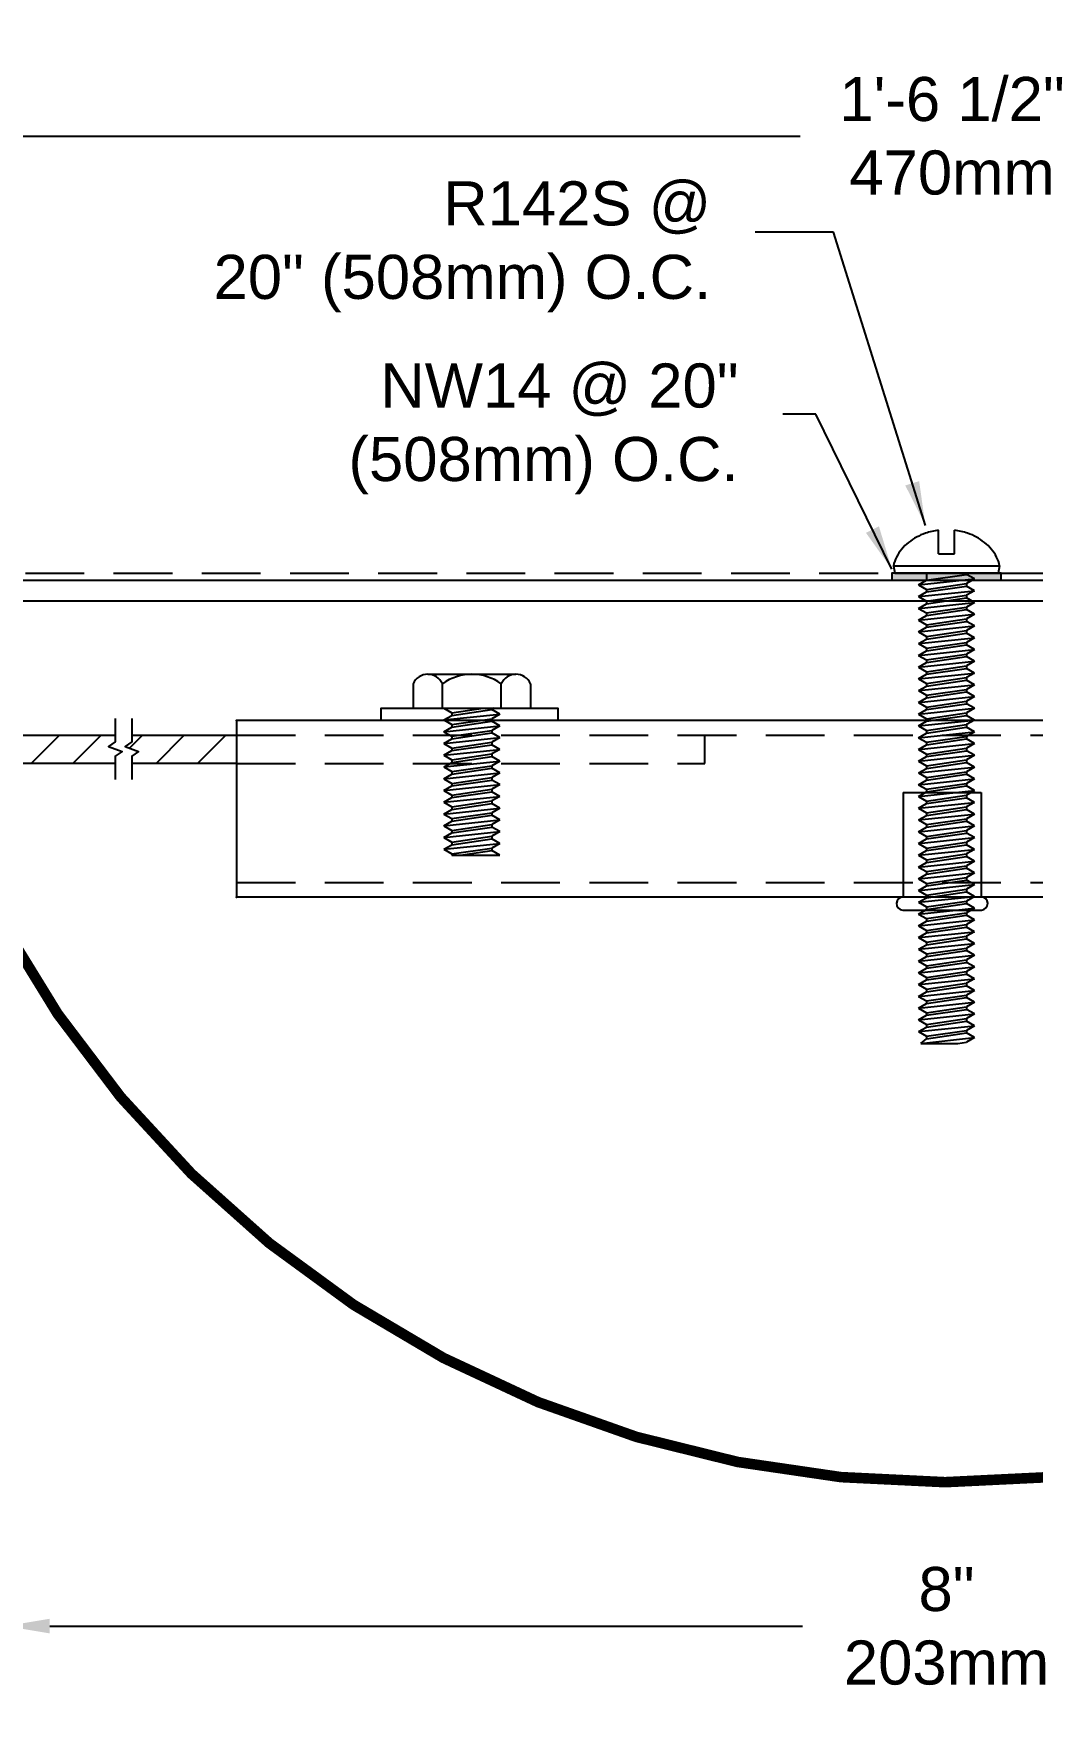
# Model space of a CAD drawing. Header units: inches. Extents: x -3 to 51.8, y 2.5 to 12.8.
# Drawn here: x 4.56 to 8.81, y 3.54 to 10.66 of the extents above; entities that cross this region are included whole.
import ezdxf

# ---------------------------------------------------------------- set-up
doc = ezdxf.new("R2010")
doc.units = ezdxf.units.IN
doc.header["$MEASUREMENT"] = 0
doc.linetypes.add('DASHED2', pattern=[0.375, 0.25, -0.125])
doc.linetypes.add('HIDDEN', pattern=[0.375, 0.25, -0.125])
for name, color, linetype in [('ANCHORS', 4, 'Continuous'), ('DIMENSIONS', 3, 'Continuous'), ('FILLERS', 2, 'Continuous'), ('METALS', 7, 'Continuous'), ('TEXT', 2, 'Continuous')]:
    doc.layers.add(name, color=color, linetype=linetype)
doc.styles.add('ARIAL', font='arial.ttf')
doc.dimstyles.new('Arial', dxfattribs={"dimtxt": 0.1875, "dimasz": 0.1875, "dimexe": 0.1875, "dimexo": 0.1875, "dimgap": 0.1875, "dimtad": 0, "dimtih": 1, "dimtoh": 1, "dimdec": 4, "dimzin": 3, "dimdsep": 46, "dimlunit": 4, "dimtxsty": 'ARIAL', "dimcen": 0.125, "dimadec": 0, "dimazin": 0, "dimtfac": 1, "dimtdec": 4, "dimtofl": 0, "dimtmove": 0, "dimatfit": 3, "dimfxl": 0, "dimfrac": 2, "dimtolj": 1, "dimtzin": 0, "dimarcsym": 0})
pattern_1 = [(45, (-3, 0.00999), (-0.08838835, 0.08838835), [])]

# ---------------------------------------------------------------- blocks, each defined once
blk = doc.blocks.new('*D2')
at = {"layer": 'Defpoints', "color": 0}
for p in [(12.4406, 3.8906), (4.4406, 3.5401), (12.4406, 3.5401)]:
    blk.add_point(p, dxfattribs=at)
at = {"layer": 'DIMENSIONS', "color": 0, "lineweight": -2}
for p, q in [((4.4406, 3.7276), (4.4406, 4.0781)), ((12.4406, 3.7276), (12.4406, 4.0781)), ((4.6281, 3.8906), (7.8286, 3.8906)), ((12.2531, 3.8906), (9.0525, 3.8906))]:
    blk.add_line(p, q, dxfattribs=at)
at = {"layer": 'DIMENSIONS', "color": 0}
for points in [[(4.6281, 3.9218), (4.6281, 3.8593), (4.4406, 3.8906)], [(12.2531, 3.9218), (12.2531, 3.8593), (12.4406, 3.8906)]]:
    blk.add_solid(points, dxfattribs=at)
at = {"layer": 'DIMENSIONS', "color": 0, "insert": (8.4406, 3.8906), "char_height": 0.1875, "attachment_point": 5, "style": 'ARIAL'}
blk.add_mtext('\\A1;8"\\P203mm', dxfattribs=at)
blk = doc.blocks.new('NW14')
blk.add_hatch(color=256).paths.add_polyline_path([(0.2325, -0.03), (0.2325, 0), (-0.2325, 0), (-0.2325, -0.03)])
blk.add_lwpolyline([(-0.2325, -0.03), (0.2325, -0.03), (0.2325, 0), (-0.2325, 0)], close=True)
blk = doc.blocks.new('*D12')
at = {"layer": 'Defpoints', "color": 0}
for p in [(17.7143, 10.2272), (-0.7857, 8.2837), (17.7143, 8.2837)]:
    blk.add_point(p, dxfattribs=at)
at = {"layer": 'DIMENSIONS', "color": 0, "lineweight": -2}
for p, q in [((-0.7857, 8.4712), (-0.7857, 10.4147)), ((17.7143, 8.4712), (17.7143, 10.4147)), ((-0.5982, 10.2272), (7.8179, 10.2272)), ((17.5268, 10.2272), (9.1106, 10.2272))]:
    blk.add_line(p, q, dxfattribs=at)
at = {"layer": 'DIMENSIONS', "color": 0}
for points in [[(-0.5982, 10.2585), (-0.5982, 10.196), (-0.7857, 10.2272)], [(17.5268, 10.2585), (17.5268, 10.196), (17.7143, 10.2272)]]:
    blk.add_solid(points, dxfattribs=at)
at = {"layer": 'DIMENSIONS', "color": 0, "insert": (8.4643, 10.2272), "char_height": 0.1875, "attachment_point": 5, "style": 'ARIAL'}
blk.add_mtext('\\A1;1\'-6 1/2"\\P470mm', dxfattribs=at)
blk = doc.blocks.new('H1458S')
for p, q in [((-0.1875, 0.144), (0.1875, 0.144)), ((-0.25, 0.104), (-0.25, 0)), ((-0.125, 0), (-0.125, 0.104)), ((0.125, 0), (0.125, 0.104)), ((0.25, 0.104), (0.25, 0)), ((-0.25, 0), (0.25, 0)), ((-0.119, 0), (-0.085, -0.0196)), ((-0.085, -0.0196), (0.0485, 0)), ((-0.119, -0.05), (0.119, -0.025)), ((-0.119, -0.05), (-0.085, -0.0304)), ((-0.119, -0.05), (-0.085, -0.0696)), ((-0.085, -0.0304), (0.085, -0.0054)), ((-0.085, -0.0196), (-0.085, -0.0304)), ((-0.085, -0.0696), (0.085, -0.0446)), ((-0.085, -0.0804), (0.085, -0.0554)), ((-0.085, -0.0696), (-0.085, -0.0804)), ((0.0943, 0), (0.085, -0.0054)), ((0.119, -0.025), (0.085, -0.0054)), ((0.119, -0.025), (0.085, -0.0446)), ((0.085, -0.0446), (0.085, -0.0554)), ((0.119, -0.075), (0.085, -0.0554)), ((-0.119, -0.1), (0.119, -0.075)), ((-0.119, -0.1), (-0.085, -0.0804)), ((-0.119, -0.1), (-0.085, -0.1196)), ((-0.119, -0.15), (0.119, -0.125)), ((-0.119, -0.15), (-0.085, -0.1304)), ((-0.085, -0.1196), (0.085, -0.0946)), ((-0.085, -0.1304), (0.085, -0.1054)), ((-0.085, -0.1196), (-0.085, -0.1304)), ((0.119, -0.075), (0.085, -0.0946)), ((0.085, -0.0946), (0.085, -0.1054)), ((0.119, -0.125), (0.085, -0.1054)), ((0.119, -0.125), (0.085, -0.1446)), ((-0.119, -0.15), (-0.085, -0.1696)), ((-0.119, -0.2), (0.119, -0.175)), ((-0.119, -0.2), (-0.085, -0.1804)), ((-0.119, -0.2), (-0.085, -0.2196)), ((-0.085, -0.1696), (0.085, -0.1446)), ((-0.085, -0.1804), (0.085, -0.1554)), ((-0.085, -0.1696), (-0.085, -0.1804)), ((-0.085, -0.2196), (0.085, -0.1946)), ((-0.085, -0.2304), (0.085, -0.2054)), ((0.085, -0.1446), (0.085, -0.1554)), ((0.119, -0.175), (0.085, -0.1554)), ((0.119, -0.175), (0.085, -0.1946)), ((0.085, -0.1946), (0.085, -0.2054)), ((0.119, -0.225), (0.085, -0.2054)), ((-0.119, -0.25), (0.119, -0.225)), ((-0.119, -0.25), (-0.085, -0.2304)), ((-0.119, -0.25), (-0.085, -0.2696)), ((-0.119, -0.3), (0.119, -0.275)), ((-0.119, -0.3), (-0.085, -0.2804)), ((-0.085, -0.2196), (-0.085, -0.2304)), ((-0.085, -0.2696), (0.085, -0.2446)), ((-0.085, -0.2804), (0.085, -0.2554)), ((-0.085, -0.2696), (-0.085, -0.2804)), ((0.119, -0.225), (0.085, -0.2446)), ((0.085, -0.2446), (0.085, -0.2554)), ((0.119, -0.275), (0.085, -0.2554)), ((0.119, -0.275), (0.085, -0.2946)), ((-0.119, -0.3), (-0.085, -0.3196)), ((-0.119, -0.35), (0.119, -0.325)), ((-0.119, -0.35), (-0.085, -0.3304)), ((-0.119, -0.35), (-0.085, -0.3696)), ((-0.085, -0.3196), (0.085, -0.2946)), ((-0.085, -0.3304), (0.085, -0.3054)), ((-0.085, -0.3196), (-0.085, -0.3304)), ((-0.085, -0.3696), (0.085, -0.3446)), ((-0.085, -0.3804), (0.085, -0.3554)), ((0.085, -0.2946), (0.085, -0.3054)), ((0.119, -0.325), (0.085, -0.3054)), ((0.119, -0.325), (0.085, -0.3446)), ((0.085, -0.3446), (0.085, -0.3554)), ((0.119, -0.375), (0.085, -0.3554)), ((-0.119, -0.4), (0.119, -0.375)), ((-0.119, -0.4), (-0.085, -0.3804)), ((-0.119, -0.4), (-0.085, -0.4196)), ((-0.119, -0.45), (0.119, -0.425)), ((-0.085, -0.3696), (-0.085, -0.3804)), ((-0.085, -0.4196), (0.085, -0.3946)), ((-0.085, -0.4304), (0.085, -0.4054)), ((-0.085, -0.4196), (-0.085, -0.4304)), ((0.119, -0.375), (0.085, -0.3946)), ((0.085, -0.3946), (0.085, -0.4054)), ((0.119, -0.425), (0.085, -0.4054)), ((0.119, -0.425), (0.085, -0.4446)), ((-0.119, -0.45), (-0.085, -0.4304)), ((-0.119, -0.45), (-0.085, -0.4696)), ((-0.119, -0.5), (0.119, -0.475)), ((-0.119, -0.5), (-0.085, -0.4804)), ((-0.085, -0.4696), (0.085, -0.4446)), ((-0.085, -0.4804), (0.085, -0.4554)), ((-0.085, -0.4696), (-0.085, -0.4804)), ((-0.085, -0.5196), (0.085, -0.4946)), ((0.085, -0.4446), (0.085, -0.4554)), ((0.119, -0.475), (0.085, -0.4554)), ((0.119, -0.475), (0.085, -0.4946)), ((0.085, -0.4946), (0.085, -0.5054)), ((-0.119, -0.5), (-0.085, -0.5196)), ((-0.119, -0.55), (0.119, -0.525)), ((-0.119, -0.55), (-0.085, -0.5304)), ((-0.119, -0.55), (-0.085, -0.5696)), ((-0.085, -0.5304), (0.085, -0.5054)), ((-0.085, -0.5196), (-0.085, -0.5304)), ((-0.085, -0.5696), (0.085, -0.5446)), ((-0.085, -0.5804), (0.085, -0.5554)), ((-0.085, -0.5696), (-0.085, -0.5804)), ((0.119, -0.525), (0.085, -0.5054)), ((0.119, -0.525), (0.085, -0.5446)), ((0.085, -0.5446), (0.085, -0.5554)), ((0.119, -0.575), (0.085, -0.5554)), ((-0.119, -0.6), (0.119, -0.575)), ((-0.119, -0.6), (-0.085, -0.5804)), ((-0.119, -0.6), (-0.085, -0.6196)), ((-0.085, -0.6196), (0.085, -0.5946)), ((-0.085, -0.6196), (-0.085, -0.625)), ((-0.085, -0.625), (0.119, -0.625)), ((-0.0485, -0.625), (0.085, -0.6054)), ((0.119, -0.575), (0.085, -0.5946)), ((0.085, -0.5946), (0.085, -0.6054)), ((0.119, -0.625), (0.085, -0.6054))]:
    blk.add_line(p, q)
for centre, radius, start, end in [((-0.1875, 0.0752), 0.0688, 24.76151, 155.23849), ((0, -0.0713), 0.2153, 54.51066, 125.48934), ((0.1875, 0.0752), 0.0688, 24.76151, 155.23849)]:
    blk.add_arc(centre, radius, start, end)
blk = doc.blocks.new('RIVNUT')
for p, q in [((-0.1425, 0.381), (-0.1425, -0.0631)), ((-0.1425, 0.381), (0.1894, 0.381)), ((0.1894, 0.381), (0.1894, -0.0631)), ((-0.1425, -0.0631), (0.1894, -0.0631)), ((-0.144, -0.119), (0.1908, -0.119))]:
    blk.add_line(p, q)
for centre, start, end in [((-0.1425, -0.0911), 90, 267.037), ((0.1894, -0.0911), 272.963, 90)]:
    blk.add_arc(centre, 0.028, start, end)
blk = doc.blocks.new('SB18')
at = {"layer": 'METALS'}
h = blk.add_hatch(dxfattribs=at)
h.set_pattern_fill('ANSI31', color=256, style=0)
h.set_pattern_definition(pattern_1)
h.paths.add_polyline_path([(5.4222, 7.6892), (4.9766, 7.6892), (4.9766, 7.6605), (4.9478, 7.6414), (5.0054, 7.6196), (4.9766, 7.6005), (4.9766, 7.5692), (5.4222, 7.5692)])
h.paths.add_polyline_path([(4.8778, 7.6414), (4.9066, 7.6605), (4.9066, 7.6892), (4.3911, 7.6892), (4.3911, 7.5692), (4.9066, 7.5692), (4.9066, 7.6005), (4.9354, 7.6196)])
h = blk.add_hatch(dxfattribs=at)
h.set_pattern_fill('ANSI31', color=256, style=0)
h.set_pattern_definition(pattern_1)
h.paths.add_polyline_path([(11.9947, 7.6892), (11.9947, 7.6605), (11.9659, 7.6414), (12.0235, 7.6196), (11.9947, 7.6005), (11.9947, 7.5692), (12.9391, 7.5692), (12.9391, 7.6892)])
h.paths.add_polyline_path([(11.9247, 7.5692), (11.9247, 7.6005), (11.9535, 7.6196), (11.8959, 7.6414), (11.9247, 7.6605), (11.9247, 7.6892), (11.4215, 7.6892), (11.4215, 7.5692)])
blk.add_line((7.4134, 7.5692), (7.4134, 7.6892))
at = {"linetype": 'HIDDEN'}
blk.add_line((5.4222, 7.5692), (7.4134, 7.5692), dxfattribs=at)
for points in [[(4.4321, 7.5548), (4.3911, 7.5692), (4.3911, 7.6892), (4.4321, 7.7035, 0.233897), (4.2536, 7.9156), (4.0036, 7.9156, 0.654654), (4.0036, 7.3428), (4.2536, 7.3428, 0.233897)], [(12.9391, 7.5692), (12.4276, 7.5692, 0.246328), (12.6093, 7.3428), (12.8593, 7.3428, 0.654654), (12.8593, 7.9156), (12.6093, 7.9156, 0.246328), (12.4276, 7.6892), (12.9391, 7.6892)]]:
    blk.add_lwpolyline(points, format="xyb", close=True)
blk.add_lwpolyline([(6.0374, 7.7517), (6.0374, 7.8039), (6.7874, 7.8039), (6.7874, 7.7517)], close=True)
for points in [[(4.9066, 7.7606), (4.9066, 7.6605), (4.8778, 7.6414), (4.9354, 7.6196), (4.9066, 7.6005), (4.9066, 7.5005)], [(4.9766, 7.7606), (4.9766, 7.6605), (4.9478, 7.6414), (5.0054, 7.6196), (4.9766, 7.6005), (4.9766, 7.5005)], [(11.9247, 7.7606), (11.9247, 7.6605), (11.8959, 7.6414), (11.9535, 7.6196), (11.9247, 7.6005), (11.9247, 7.5005)], [(11.9947, 7.7606), (11.9947, 7.6605), (11.9659, 7.6414), (12.0235, 7.6196), (11.9947, 7.6005), (11.9947, 7.5005)]]:
    blk.add_lwpolyline(points)
at = {"linetype": 'ByBlock'}
for p in [(5.4222, 7.7517), (5.4222, 7.0008)]:
    blk.add_point(p, dxfattribs=at)
at = {"layer": 'METALS', "linetype": 'HIDDEN'}
for p, q in [((5.4222, 7.6892), (11.4215, 7.6892)), ((9.4173, 7.5692), (9.4173, 7.6892)), ((11.4215, 7.5692), (9.4173, 7.5692)), ((5.4222, 7.0633), (11.4215, 7.0633))]:
    blk.add_line(p, q, dxfattribs=at)
at = {"layer": 'METALS'}
blk.add_line((5.4222, 7.0017), (11.4215, 7.0017), dxfattribs=at)
for points in [[(10.0392, 7.7517), (10.0392, 7.8039), (10.7892, 7.8039), (10.7892, 7.7517)], [(11.4215, 7.7517), (5.4222, 7.7517), (5.4222, 7.0017), (11.4215, 7.0017)]]:
    blk.add_lwpolyline(points, close=True, dxfattribs=at)
for points in [[(4.9066, 7.5692), (4.3911, 7.5692), (4.3911, 7.6892), (4.9066, 7.6892)], [(4.9766, 7.6892), (5.4222, 7.6892), (5.4222, 7.5692), (4.9766, 7.5692)], [(11.9247, 7.5692), (11.4215, 7.5692), (11.4215, 7.6892), (11.9247, 7.6892)], [(11.9947, 7.6892), (12.9391, 7.6892)], [(12.9391, 7.5692), (11.9947, 7.5692)]]:
    blk.add_lwpolyline(points, dxfattribs=at)
at = {"layer": 'METALS', "linetype": 'HIDDEN'}
blk.add_point((9.4173, 7.5692), dxfattribs=at)
at = {"layer": 'ANCHORS'}
for p in [(6.4224, 7.8041), (10.4241, 7.8041)]:
    blk.add_blockref('H1458S', p, dxfattribs=at)
at = {"layer": 'METALS'}
blk.add_blockref('RIVNUT', (8.3984, 7.0648), dxfattribs=at)
blk = doc.blocks.new('R142')
for p, q in [((-0.034, 0.0821), (-0.034, 0.182)), ((0.034, 0.0821), (0.034, 0.182)), ((-0.034, 0.0821), (0.034, 0.0821)), ((-0.2257, 0.031), (0.2257, 0.031)), ((-0.2257, 0.031), (-0.2203, 0)), ((-0.2203, 0), (0.2203, 0)), ((-0.085, 0), (-0.085, -0.0304)), ((0.085, 0), (0.085, -0.0054)), ((0.2257, 0.031), (0.2203, 0)), ((-0.119, -0.05), (0.119, -0.025)), ((-0.119, -0.05), (-0.085, -0.0304)), ((-0.119, -0.05), (-0.085, -0.0696)), ((-0.085, -0.0304), (0.085, -0.0054)), ((-0.085, -0.0696), (0.085, -0.0446)), ((-0.085, -0.0804), (0.085, -0.0554)), ((-0.085, -0.0696), (-0.085, -0.0804)), ((0.119, -0.025), (0.085, -0.0054)), ((0.119, -0.025), (0.085, -0.0446)), ((0.085, -0.0446), (0.085, -0.0554)), ((0.119, -0.075), (0.085, -0.0554)), ((-0.119, -0.1), (0.119, -0.075)), ((-0.119, -0.1), (-0.085, -0.0804)), ((-0.119, -0.1), (-0.085, -0.1196)), ((-0.119, -0.15), (0.119, -0.125)), ((-0.119, -0.15), (-0.085, -0.1304)), ((-0.085, -0.1196), (0.085, -0.0946)), ((-0.085, -0.1304), (0.085, -0.1054)), ((-0.085, -0.1196), (-0.085, -0.1304)), ((0.119, -0.075), (0.085, -0.0946)), ((0.085, -0.0946), (0.085, -0.1054)), ((0.119, -0.125), (0.085, -0.1054)), ((0.119, -0.125), (0.085, -0.1446)), ((-0.119, -0.15), (-0.085, -0.1696)), ((-0.119, -0.2), (0.119, -0.175)), ((-0.119, -0.2), (-0.085, -0.1804)), ((-0.119, -0.2), (-0.085, -0.2196)), ((-0.085, -0.1696), (0.085, -0.1446)), ((-0.085, -0.1804), (0.085, -0.1554)), ((-0.085, -0.1696), (-0.085, -0.1804)), ((-0.085, -0.2196), (0.085, -0.1946)), ((-0.085, -0.2304), (0.085, -0.2054)), ((0.085, -0.1446), (0.085, -0.1554)), ((0.119, -0.175), (0.085, -0.1554)), ((0.119, -0.175), (0.085, -0.1946)), ((0.085, -0.1946), (0.085, -0.2054)), ((0.119, -0.225), (0.085, -0.2054)), ((-0.119, -0.25), (0.119, -0.225)), ((-0.119, -0.25), (-0.085, -0.2304)), ((-0.119, -0.25), (-0.085, -0.2696)), ((-0.119, -0.3), (0.119, -0.275)), ((-0.119, -0.3), (-0.085, -0.2804)), ((-0.085, -0.2196), (-0.085, -0.2304)), ((-0.085, -0.2696), (0.085, -0.2446)), ((-0.085, -0.2804), (0.085, -0.2554)), ((-0.085, -0.2696), (-0.085, -0.2804)), ((0.119, -0.225), (0.085, -0.2446)), ((0.085, -0.2446), (0.085, -0.2554)), ((0.119, -0.275), (0.085, -0.2554)), ((0.119, -0.275), (0.085, -0.2946)), ((-0.119, -0.3), (-0.085, -0.3196)), ((-0.119, -0.35), (0.119, -0.325)), ((-0.119, -0.35), (-0.085, -0.3304)), ((-0.119, -0.35), (-0.085, -0.3696)), ((-0.085, -0.3196), (0.085, -0.2946)), ((-0.085, -0.3304), (0.085, -0.3054)), ((-0.085, -0.3196), (-0.085, -0.3304)), ((-0.085, -0.3696), (0.085, -0.3446)), ((-0.085, -0.3804), (0.085, -0.3554)), ((0.085, -0.2946), (0.085, -0.3054)), ((0.119, -0.325), (0.085, -0.3054)), ((0.119, -0.325), (0.085, -0.3446)), ((0.085, -0.3446), (0.085, -0.3554)), ((0.119, -0.375), (0.085, -0.3554)), ((-0.119, -0.4), (0.119, -0.375)), ((-0.119, -0.4), (-0.085, -0.3804)), ((-0.119, -0.4), (-0.085, -0.4196)), ((-0.119, -0.45), (0.119, -0.425)), ((-0.085, -0.3696), (-0.085, -0.3804)), ((-0.085, -0.4196), (0.085, -0.3946)), ((-0.085, -0.4304), (0.085, -0.4054)), ((-0.085, -0.4196), (-0.085, -0.4304)), ((0.119, -0.375), (0.085, -0.3946)), ((0.085, -0.3946), (0.085, -0.4054)), ((0.119, -0.425), (0.085, -0.4054)), ((0.119, -0.425), (0.085, -0.4446)), ((-0.119, -0.45), (-0.085, -0.4304)), ((-0.119, -0.45), (-0.085, -0.4696)), ((-0.119, -0.5), (0.119, -0.475)), ((-0.119, -0.5), (-0.085, -0.4804)), ((-0.085, -0.4696), (0.085, -0.4446)), ((-0.085, -0.4804), (0.085, -0.4554)), ((-0.085, -0.4696), (-0.085, -0.4804)), ((-0.085, -0.5196), (0.085, -0.4946)), ((0.085, -0.4446), (0.085, -0.4554)), ((0.119, -0.475), (0.085, -0.4554)), ((0.119, -0.475), (0.085, -0.4946)), ((0.085, -0.4946), (0.085, -0.5054)), ((-0.119, -0.5), (-0.085, -0.5196)), ((-0.119, -0.55), (0.119, -0.525)), ((-0.119, -0.55), (-0.085, -0.5304)), ((-0.119, -0.55), (-0.085, -0.5696)), ((-0.085, -0.5304), (0.085, -0.5054)), ((-0.085, -0.5196), (-0.085, -0.5304)), ((-0.085, -0.5696), (0.085, -0.5446)), ((-0.085, -0.5804), (0.085, -0.5554)), ((-0.085, -0.5696), (-0.085, -0.5804)), ((0.119, -0.525), (0.085, -0.5054)), ((0.119, -0.525), (0.085, -0.5446)), ((0.085, -0.5446), (0.085, -0.5554)), ((0.119, -0.575), (0.085, -0.5554)), ((-0.119, -0.6), (0.119, -0.575)), ((-0.119, -0.6), (-0.085, -0.5804)), ((-0.119, -0.6), (-0.085, -0.6196)), ((-0.119, -0.65), (0.119, -0.625)), ((-0.119, -0.65), (-0.085, -0.6304)), ((-0.085, -0.6196), (0.085, -0.5946)), ((-0.085, -0.6304), (0.085, -0.6054)), ((-0.085, -0.6196), (-0.085, -0.6304)), ((0.119, -0.575), (0.085, -0.5946)), ((0.085, -0.5946), (0.085, -0.6054)), ((0.119, -0.625), (0.085, -0.6054)), ((0.119, -0.625), (0.085, -0.6446)), ((-0.119, -0.65), (-0.085, -0.6696)), ((-0.119, -0.7), (0.119, -0.675)), ((-0.119, -0.7), (-0.085, -0.6804)), ((-0.119, -0.7), (-0.085, -0.7196)), ((-0.085, -0.6696), (0.085, -0.6446)), ((-0.085, -0.6804), (0.085, -0.6554)), ((-0.085, -0.6696), (-0.085, -0.6804)), ((-0.085, -0.7196), (0.085, -0.6946)), ((-0.085, -0.7304), (0.085, -0.7054)), ((0.085, -0.6446), (0.085, -0.6554)), ((0.119, -0.675), (0.085, -0.6554)), ((0.119, -0.675), (0.085, -0.6946)), ((0.085, -0.6946), (0.085, -0.7054)), ((0.119, -0.725), (0.085, -0.7054)), ((-0.119, -0.75), (0.119, -0.725)), ((-0.119, -0.75), (-0.085, -0.7304)), ((-0.119, -0.75), (-0.085, -0.7696)), ((-0.119, -0.8), (0.119, -0.775)), ((-0.119, -0.8), (-0.085, -0.7804)), ((-0.085, -0.7196), (-0.085, -0.7304)), ((-0.085, -0.7696), (0.085, -0.7446)), ((-0.085, -0.7804), (0.085, -0.7554)), ((-0.085, -0.7696), (-0.085, -0.7804)), ((0.119, -0.725), (0.085, -0.7446)), ((0.085, -0.7446), (0.085, -0.7554)), ((0.119, -0.775), (0.085, -0.7554)), ((0.119, -0.775), (0.085, -0.7946)), ((-0.119, -0.8), (-0.085, -0.8196)), ((-0.119, -0.85), (0.119, -0.825)), ((-0.119, -0.85), (-0.085, -0.8304)), ((-0.119, -0.85), (-0.085, -0.8696)), ((-0.085, -0.8196), (0.085, -0.7946)), ((-0.085, -0.8304), (0.085, -0.8054)), ((-0.085, -0.8196), (-0.085, -0.8304)), ((-0.085, -0.8696), (0.085, -0.8446)), ((0.085, -0.7946), (0.085, -0.8054)), ((0.119, -0.825), (0.085, -0.8054)), ((0.119, -0.825), (0.085, -0.8446)), ((0.085, -0.8446), (0.085, -0.8554)), ((-0.119, -0.9), (0.119, -0.875)), ((-0.119, -0.9), (-0.085, -0.8804)), ((-0.119, -0.9), (-0.085, -0.9196)), ((-0.119, -0.95), (0.119, -0.925)), ((-0.085, -0.8804), (0.085, -0.8554)), ((-0.085, -0.8696), (-0.085, -0.8804)), ((-0.085, -0.9196), (0.085, -0.8946)), ((-0.085, -0.9304), (0.085, -0.9054)), ((-0.085, -0.9196), (-0.085, -0.9304)), ((0.119, -0.875), (0.085, -0.8554)), ((0.119, -0.875), (0.085, -0.8946)), ((0.085, -0.8946), (0.085, -0.9054)), ((0.119, -0.925), (0.085, -0.9054)), ((0.119, -0.925), (0.085, -0.9446)), ((-0.119, -0.95), (-0.085, -0.9304)), ((-0.119, -0.95), (-0.085, -0.9696)), ((-0.119, -1), (0.119, -0.975)), ((-0.119, -1), (-0.085, -0.9804)), ((-0.085, -0.9696), (0.085, -0.9446)), ((-0.085, -0.9804), (0.085, -0.9554)), ((-0.085, -0.9696), (-0.085, -0.9804)), ((-0.085, -1.0196), (0.085, -0.9946)), ((0.085, -0.9446), (0.085, -0.9554)), ((0.119, -0.975), (0.085, -0.9554)), ((0.119, -0.975), (0.085, -0.9946)), ((0.085, -0.9946), (0.085, -1.0054)), ((-0.119, -1), (-0.085, -1.0196)), ((-0.119, -1.05), (0.119, -1.025)), ((-0.119, -1.05), (-0.085, -1.0304)), ((-0.119, -1.05), (-0.085, -1.0696)), ((-0.085, -1.0304), (0.085, -1.0054)), ((-0.085, -1.0196), (-0.085, -1.0304)), ((-0.085, -1.0696), (0.085, -1.0446)), ((-0.085, -1.0804), (0.085, -1.0554)), ((0.119, -1.025), (0.085, -1.0054)), ((0.119, -1.025), (0.085, -1.0446)), ((0.085, -1.0446), (0.085, -1.0554)), ((0.119, -1.075), (0.085, -1.0554)), ((-0.119, -1.1), (0.119, -1.075)), ((-0.119, -1.1), (-0.085, -1.0804)), ((-0.119, -1.1), (-0.085, -1.1196)), ((-0.119, -1.15), (0.119, -1.125)), ((-0.119, -1.15), (-0.085, -1.1304)), ((-0.085, -1.0696), (-0.085, -1.0804)), ((-0.085, -1.1196), (0.085, -1.0946)), ((-0.085, -1.1304), (0.085, -1.1054)), ((-0.085, -1.1196), (-0.085, -1.1304)), ((0.119, -1.075), (0.085, -1.0946)), ((0.085, -1.0946), (0.085, -1.1054)), ((0.119, -1.125), (0.085, -1.1054)), ((0.119, -1.125), (0.085, -1.1446)), ((-0.119, -1.15), (-0.085, -1.1696)), ((-0.119, -1.2), (0.119, -1.175)), ((-0.119, -1.2), (-0.085, -1.1804)), ((-0.119, -1.2), (-0.085, -1.2196)), ((-0.085, -1.1696), (0.085, -1.1446)), ((-0.085, -1.1804), (0.085, -1.1554)), ((-0.085, -1.1696), (-0.085, -1.1804)), ((-0.085, -1.2196), (0.085, -1.1946)), ((-0.085, -1.2304), (0.085, -1.2054)), ((0.085, -1.1446), (0.085, -1.1554)), ((0.119, -1.175), (0.085, -1.1554)), ((0.119, -1.175), (0.085, -1.1946)), ((0.085, -1.1946), (0.085, -1.2054)), ((0.119, -1.225), (0.085, -1.2054)), ((-0.119, -1.25), (0.119, -1.225)), ((-0.119, -1.25), (-0.085, -1.2304)), ((-0.119, -1.25), (-0.085, -1.2696)), ((-0.119, -1.3), (0.119, -1.275)), ((-0.119, -1.3), (-0.085, -1.2804)), ((-0.085, -1.2196), (-0.085, -1.2304)), ((-0.085, -1.2696), (0.085, -1.2446)), ((-0.085, -1.2804), (0.085, -1.2554)), ((-0.085, -1.2696), (-0.085, -1.2804)), ((0.119, -1.225), (0.085, -1.2446)), ((0.085, -1.2446), (0.085, -1.2554)), ((0.119, -1.275), (0.085, -1.2554)), ((0.119, -1.275), (0.085, -1.2946)), ((-0.119, -1.3), (-0.085, -1.3196)), ((-0.119, -1.35), (0.119, -1.325)), ((-0.119, -1.35), (-0.085, -1.3304)), ((-0.119, -1.35), (-0.085, -1.3696)), ((-0.085, -1.3196), (0.085, -1.2946)), ((-0.085, -1.3304), (0.085, -1.3054)), ((-0.085, -1.3196), (-0.085, -1.3304)), ((-0.085, -1.3696), (0.085, -1.3446)), ((0.085, -1.2946), (0.085, -1.3054)), ((0.119, -1.325), (0.085, -1.3054)), ((0.119, -1.325), (0.085, -1.3446)), ((0.085, -1.3446), (0.085, -1.3554)), ((-0.119, -1.4), (0.119, -1.375)), ((-0.119, -1.4), (-0.085, -1.3804)), ((-0.119, -1.4), (-0.085, -1.4196)), ((-0.085, -1.3804), (0.085, -1.3554)), ((-0.085, -1.3696), (-0.085, -1.3804)), ((-0.085, -1.4196), (0.085, -1.3946)), ((-0.085, -1.4304), (0.085, -1.4054)), ((-0.085, -1.4196), (-0.085, -1.4304)), ((0.119, -1.375), (0.085, -1.3554)), ((0.119, -1.375), (0.085, -1.3946)), ((0.085, -1.3946), (0.085, -1.4054)), ((0.119, -1.425), (0.085, -1.4054)), ((-0.119, -1.45), (0.119, -1.425)), ((-0.119, -1.45), (-0.085, -1.4304)), ((-0.119, -1.45), (-0.085, -1.4696)), ((-0.119, -1.5), (0.119, -1.475)), ((-0.119, -1.5), (-0.085, -1.4804)), ((-0.085, -1.4696), (0.085, -1.4446)), ((-0.085, -1.4804), (0.085, -1.4554)), ((-0.085, -1.4696), (-0.085, -1.4804)), ((-0.085, -1.5196), (0.085, -1.4946)), ((0.119, -1.425), (0.085, -1.4446)), ((0.085, -1.4446), (0.085, -1.4554)), ((0.119, -1.475), (0.085, -1.4554)), ((0.119, -1.475), (0.085, -1.4946)), ((0.085, -1.4946), (0.085, -1.5054)), ((-0.119, -1.5), (-0.085, -1.5196)), ((-0.119, -1.55), (0.119, -1.525)), ((-0.119, -1.55), (-0.085, -1.5304)), ((-0.119, -1.55), (-0.085, -1.5696)), ((-0.085, -1.5304), (0.085, -1.5054)), ((-0.085, -1.5196), (-0.085, -1.5304)), ((-0.085, -1.5696), (0.085, -1.5446)), ((-0.085, -1.5804), (0.085, -1.5554)), ((0.119, -1.525), (0.085, -1.5054)), ((0.119, -1.525), (0.085, -1.5446)), ((0.085, -1.5446), (0.085, -1.5554)), ((0.119, -1.575), (0.085, -1.5554)), ((-0.119, -1.6), (0.119, -1.575)), ((-0.119, -1.6), (-0.085, -1.5804)), ((-0.119, -1.6), (-0.085, -1.6196)), ((-0.119, -1.65), (0.119, -1.625)), ((-0.119, -1.65), (-0.085, -1.6304)), ((-0.085, -1.5696), (-0.085, -1.5804)), ((-0.085, -1.6196), (0.085, -1.5946)), ((-0.085, -1.6304), (0.085, -1.6054)), ((-0.085, -1.6196), (-0.085, -1.6304)), ((0.119, -1.575), (0.085, -1.5946)), ((0.085, -1.5946), (0.085, -1.6054)), ((0.119, -1.625), (0.085, -1.6054)), ((0.119, -1.625), (0.085, -1.6446)), ((-0.119, -1.65), (-0.085, -1.6696)), ((-0.119, -1.7), (0.119, -1.675)), ((-0.119, -1.7), (-0.085, -1.6804)), ((-0.119, -1.7), (-0.085, -1.7196)), ((-0.085, -1.6696), (0.085, -1.6446)), ((-0.085, -1.6804), (0.085, -1.6554)), ((-0.085, -1.6696), (-0.085, -1.6804)), ((-0.085, -1.7196), (0.085, -1.6946)), ((-0.085, -1.7304), (0.085, -1.7054)), ((0.085, -1.6446), (0.085, -1.6554)), ((0.119, -1.675), (0.085, -1.6554)), ((0.119, -1.675), (0.085, -1.6946)), ((0.085, -1.6946), (0.085, -1.7054)), ((0.119, -1.725), (0.085, -1.7054)), ((-0.119, -1.75), (0.119, -1.725)), ((-0.119, -1.75), (-0.085, -1.7304)), ((-0.119, -1.75), (-0.085, -1.7696)), ((-0.119, -1.8), (0.119, -1.775)), ((-0.119, -1.8), (-0.085, -1.7804)), ((-0.085, -1.7196), (-0.085, -1.7304)), ((-0.085, -1.7696), (0.085, -1.7446)), ((-0.085, -1.7804), (0.085, -1.7554)), ((-0.085, -1.7696), (-0.085, -1.7804)), ((0.119, -1.725), (0.085, -1.7446)), ((0.085, -1.7446), (0.085, -1.7554)), ((0.119, -1.775), (0.085, -1.7554)), ((0.119, -1.775), (0.085, -1.7946)), ((-0.119, -1.8), (-0.085, -1.8196)), ((-0.119, -1.85), (0.119, -1.825)), ((-0.119, -1.85), (-0.085, -1.8304)), ((-0.119, -1.85), (-0.085, -1.8696)), ((-0.085, -1.8196), (0.085, -1.7946)), ((-0.085, -1.8304), (0.085, -1.8054)), ((-0.085, -1.8196), (-0.085, -1.8304)), ((-0.085, -1.8696), (0.085, -1.8446)), ((0.085, -1.7946), (0.085, -1.8054)), ((0.119, -1.825), (0.085, -1.8054)), ((0.119, -1.825), (0.085, -1.8446)), ((0.085, -1.8446), (0.085, -1.8554)), ((-0.119, -1.9), (0.119, -1.875)), ((-0.119, -1.9), (-0.085, -1.8804)), ((-0.119, -1.9), (-0.085, -1.9196)), ((-0.085, -1.8804), (0.085, -1.8554)), ((-0.085, -1.8696), (-0.085, -1.8804)), ((-0.085, -1.9196), (0.085, -1.8946)), ((-0.085, -1.9304), (0.085, -1.9054)), ((-0.085, -1.9196), (-0.085, -1.9304)), ((0.119, -1.875), (0.085, -1.8554)), ((0.119, -1.875), (0.085, -1.8946)), ((0.085, -1.8946), (0.085, -1.9054)), ((0.119, -1.925), (0.085, -1.9054)), ((-0.119, -1.95), (0.119, -1.925)), ((-0.119, -1.95), (-0.085, -1.9304)), ((-0.119, -1.95), (-0.085, -1.9696)), ((-0.1099, -2), (0.119, -1.975)), ((-0.1099, -2), (-0.085, -1.9804)), ((-0.085, -1.9696), (0.085, -1.9446)), ((-0.085, -1.9804), (0.085, -1.9554)), ((-0.085, -1.9696), (-0.085, -1.9804)), ((0.119, -1.925), (0.085, -1.9446)), ((0.085, -1.9446), (0.085, -1.9554)), ((0.119, -1.975), (0.085, -1.9554)), ((0.119, -1.975), (0.085, -1.9946)), ((-0.1099, -2), (0.0485, -2)), ((0.0485, -2), (0.085, -1.9946))]:
    blk.add_line(p, q)
for centre, radius, start, end in [((-0.0163, -0.0511), 0.2324, 108.40836, 128.78165), ((0, -0.1002), 0.2842, 96.87175, 108.40836), ((0, -0.1002), 0.2842, 71.59164, 83.12825), ((0.0163, -0.0511), 0.2324, 51.21835, 71.59164), ((-0.0414, -0.0199), 0.1924, 128.78165, 152.72818), ((0.0414, -0.0199), 0.1924, 27.27182, 51.21835), ((-0.08, 0), 0.149, 152.72818, 167.99216), ((0.08, 0), 0.149, 12.00784, 27.27182)]:
    blk.add_arc(centre, radius, start, end)

msp = doc.modelspace()

# ---------------------------------------------------------------- linework, layer by layer
at = {"layer": 'FILLERS', "const_width": 0.045}
msp.add_lwpolyline([(1.68807, 6.87219), (1.68807, 6.87219), (4.42928, 6.87219, 0.5915755), (12.44056, 6.87219), (15.19305, 6.87219)], format="xyb", dxfattribs=at)
at = {"layer": 'METALS', "linetype": 'DASHED2'}
msp.add_lwpolyline([(-0.81574, 7.68619), (-0.81574, 8.27869, -0.4142136), (-0.72574, 8.36869), (17.65428, 8.36869, -0.4142136), (17.74428, 8.27869), (17.74428, 7.68619)], format="xyb", dxfattribs=at)
at = {"layer": 'METALS'}
msp.add_lwpolyline([(-0.69574, 7.68619), (-0.78574, 7.68619), (-0.78574, 8.24869, -0.4142136), (-0.69574, 8.33869), (17.62428, 8.33869, -0.4142136), (17.71428, 8.24869), (17.71428, 7.68619), (17.62428, 7.68619), (17.62428, 8.20369, 0.4142136), (17.57928, 8.24869), (-0.65074, 8.24869, 0.4142136), (-0.69574, 8.20369), (-0.69574, 7.68619)], format="xyb", dxfattribs=at)

# ---------------------------------------------------------------- block references
at = {"layer": 'ANCHORS'}
for name in ['R142', 'NW14']:
    msp.add_blockref(name, (8.44056, 8.36869), dxfattribs=at)
at = {"layer": 'METALS'}
msp.add_blockref('SB18', (0, -0.00999), dxfattribs=at)

# ---------------------------------------------------------------- texts
at = {"layer": 'TEXT', "char_height": 0.1875, "attachment_point": 6, "style": 'ARIAL'}
for s, insert in [('R142S @\\P20" (508mm) O.C.', (7.44012, 9.75648)), ('\\A1;NW14 @ 20"\\P(508mm) O.C.', (7.55671, 8.98189))]:
    msp.add_mtext(s, dxfattribs=dict(at, insert=insert))

# ---------------------------------------------------------------- dimensions: what is measured, and where the dimension line sits
at = {"layer": 'DIMENSIONS'}
for base, p1, p2, text, picture, middle in [((17.71428, 10.22721), (-0.78574, 8.28369), (17.71428, 8.28369), '<>\\P470mm', '*D12', (8.46427, 10.22721)), ((12.44056, 3.89059), (4.44056, 3.54008), (12.44056, 3.54008), '<>\\P203mm', '*D2', (8.44056, 3.89059))]:
    dim = msp.add_linear_dim(base=base, p1=p1, p2=p2, text=text, dimstyle='Arial', dxfattribs=at)
    dim.commit()
    dim.dimension.update_dxf_attribs({"geometry": picture, "text_midpoint": middle})

# ---------------------------------------------------------------- leaders
at = {"layer": 'TEXT', "annotation_type": 0, "has_hookline": 1, "hookline_direction": 1}
for points, text_width in [([(8.35082, 8.57164), (7.95955, 9.81898), (7.62762, 9.81898)], 2.08578), ([(8.20806, 8.38519), (7.88559, 9.04439), (7.74421, 9.04439)], 1.62048)]:
    msp.add_leader(points, dimstyle='Arial', dxfattribs=dict(at, text_width=text_width))

doc.saveas('drawing.dxf')
